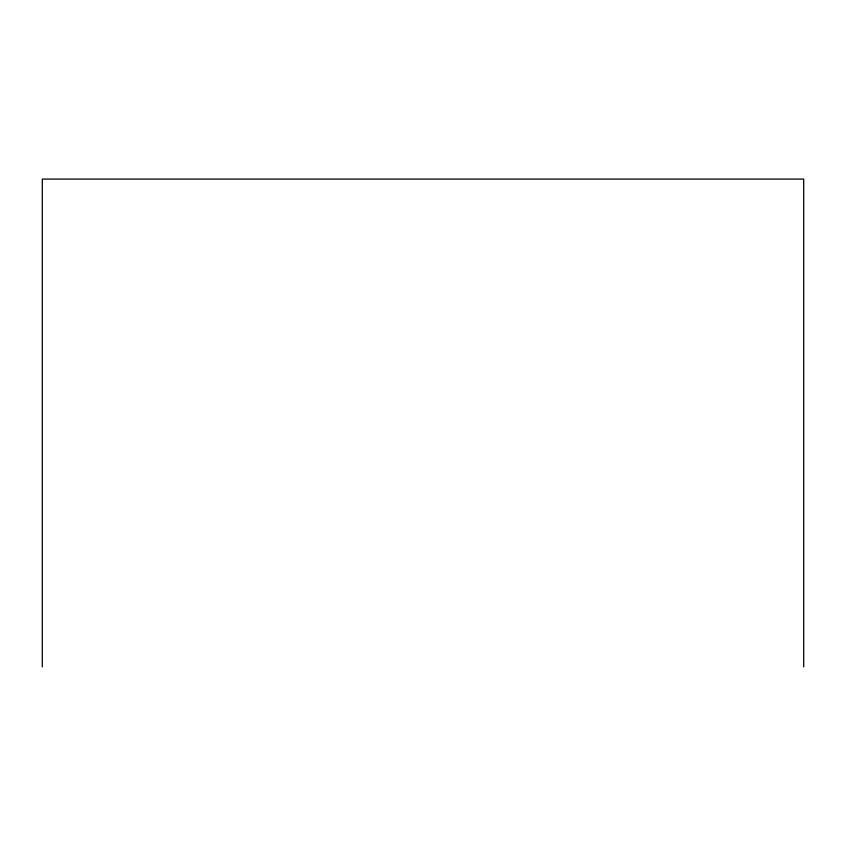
<?xml version="1.0" encoding="UTF-8"?>
<svg xmlns="http://www.w3.org/2000/svg" width="846" height="846" viewBox="0 0 846 846"><rect width="100%" height="100%" fill="white"/><g stroke="black" fill="none" stroke-linecap="round" stroke-linejoin="round"><path stroke-width="1.27" d="M803.7 666.912L803.7 179.088L42.3 179.088L42.3 666.912"/></g></svg>
